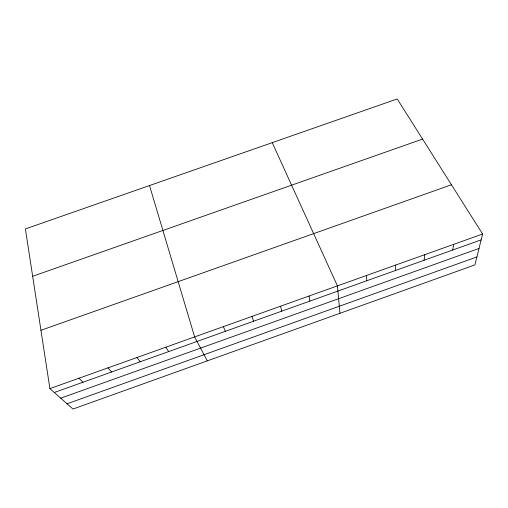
<?xml version="1.0" encoding="UTF-8"?>
<svg xmlns="http://www.w3.org/2000/svg" width="508" height="508" viewBox="0 0 508 508"><rect width="100%" height="100%" fill="white"/><g stroke="black" fill="none" stroke-linecap="round" stroke-linejoin="round"><path stroke-width="0.76" d="M395.44 270.51L395.738 265.049M424.085 260.267L424.771 254.679M452.653 250.05L453.727 244.329M482.6 234.017L474.936 264.89L72.981 409.042L49.898 388.62L25.4 228.93L397.218 98.958L482.6 234.017L49.898 388.62M54.273 392.494L481.146 239.859M60.7 398.177L479.019 248.45M67.056 403.796L476.904 256.953M40.951 330.289L451.466 184.772M32.664 276.282L422.586 139.09M79 378.225L82.975 382.232M108.02 367.855L111.601 371.996M136.969 357.511L140.151 361.785M165.837 347.199L168.631 351.606M207.296 360.87L194.627 336.912L149.523 185.541M272.237 142.646L337.433 285.883L339.954 313.296M223.342 326.65L225.355 331.324M251.974 316.421L253.6 321.221M280.537 306.21L281.781 311.15M309.023 296.037L309.88 301.098M366.624 275.45L366.712 280.778"/></g></svg>
